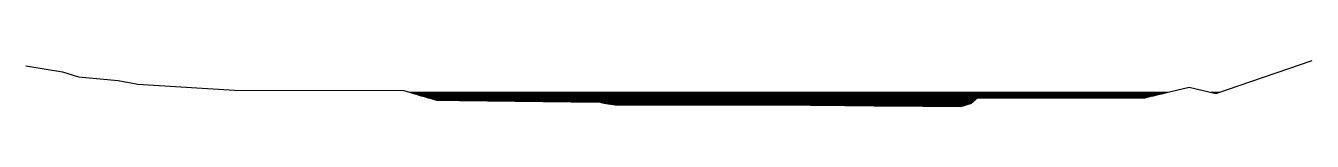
# Model space of a CAD drawing. Header units: inches. Extents: x 0 to 451, y 0 to 16.
import ezdxf

# ---------------------------------------------------------------- set-up
doc = ezdxf.new("R2010")
doc.units = ezdxf.units.IN
doc.header["$MEASUREMENT"] = 0
doc.layers.add('Contour', color=7, linetype='Continuous')
doc.layers.add('WSZ', color=80, linetype='Continuous')

msp = doc.modelspace()

# ---------------------------------------------------------------- linework, layer by layer
at = {"layer": 'Contour'}
msp.add_lwpolyline([(0, 14.29), (12.9, 12.12), (18.5, 10.44), (32.42, 9.16), (39.29, 7.83), (73.06, 5.7), (132.39, 5.58), (144.1, 2.18), (200.8, 1.6), (202, 1.29), (206.43, 0.65), (261.52, 0.65), (327.41, 0), (331.24, 1.2), (333.46, 3.19), (391.71, 3.03), (407.46, 6.76), (416.84, 4.63), (450.58, 16.16)], dxfattribs=at)
at = {"layer": 'WSZ'}
for p, q in [((134.39, 5), (400.03, 5)), ((134.73, 4.9), (399.61, 4.9)), ((135.08, 4.8), (399.18, 4.8)), ((135.42, 4.7), (398.76, 4.7)), ((135.77, 4.6), (398.34, 4.6)), ((415.21, 5), (417.92, 5)), ((415.65, 4.9), (417.63, 4.9)), ((416.09, 4.8), (417.34, 4.8)), ((416.53, 4.7), (417.04, 4.7)), ((136.11, 4.5), (397.92, 4.5)), ((136.45, 4.4), (397.49, 4.4)), ((136.8, 4.3), (397.07, 4.3)), ((137.14, 4.2), (396.65, 4.2)), ((137.49, 4.1), (396.23, 4.1)), ((137.83, 4), (395.81, 4)), ((138.18, 3.9), (395.38, 3.9)), ((138.52, 3.8), (394.96, 3.8)), ((138.86, 3.7), (394.54, 3.7)), ((139.21, 3.6), (394.12, 3.6)), ((139.55, 3.5), (393.69, 3.5)), ((139.9, 3.4), (393.27, 3.4)), ((140.24, 3.3), (392.85, 3.3)), ((140.59, 3.2), (392.43, 3.2)), ((140.93, 3.1), (392.01, 3.1)), ((141.28, 3), (333.25, 3)), ((141.62, 2.9), (333.14, 2.9)), ((141.96, 2.8), (333.02, 2.8)), ((142.31, 2.7), (332.91, 2.7)), ((142.65, 2.6), (332.8, 2.6)), ((143, 2.5), (332.69, 2.5)), ((143.34, 2.4), (332.58, 2.4)), ((143.69, 2.3), (332.47, 2.3)), ((144.03, 2.2), (332.36, 2.2)), ((151.92, 2.1), (332.24, 2.1)), ((161.7, 2), (332.13, 2)), ((171.47, 1.9), (332.02, 1.9)), ((181.25, 1.8), (331.91, 1.8)), ((191.02, 1.7), (331.8, 1.7)), ((200.8, 1.6), (331.69, 1.6)), ((201.19, 1.5), (331.57, 1.5)), ((201.57, 1.4), (331.46, 1.4)), ((201.96, 1.3), (331.35, 1.3)), ((202.62, 1.2), (331.24, 1.2)), ((203.32, 1.1), (330.92, 1.1)), ((204.01, 1), (330.6, 1)), ((204.7, 0.9), (330.28, 0.9)), ((205.39, 0.8), (329.96, 0.8)), ((206.08, 0.7), (329.64, 0.7)), ((266.59, 0.6), (329.32, 0.6)), ((276.73, 0.5), (329.01, 0.5)), ((286.86, 0.4), (328.69, 0.4)), ((297, 0.3), (328.37, 0.3)), ((307.14, 0.2), (328.05, 0.2)), ((317.27, 0.1), (327.73, 0.1))]:
    msp.add_line(p, q, dxfattribs=at)

doc.saveas('drawing.dxf')
